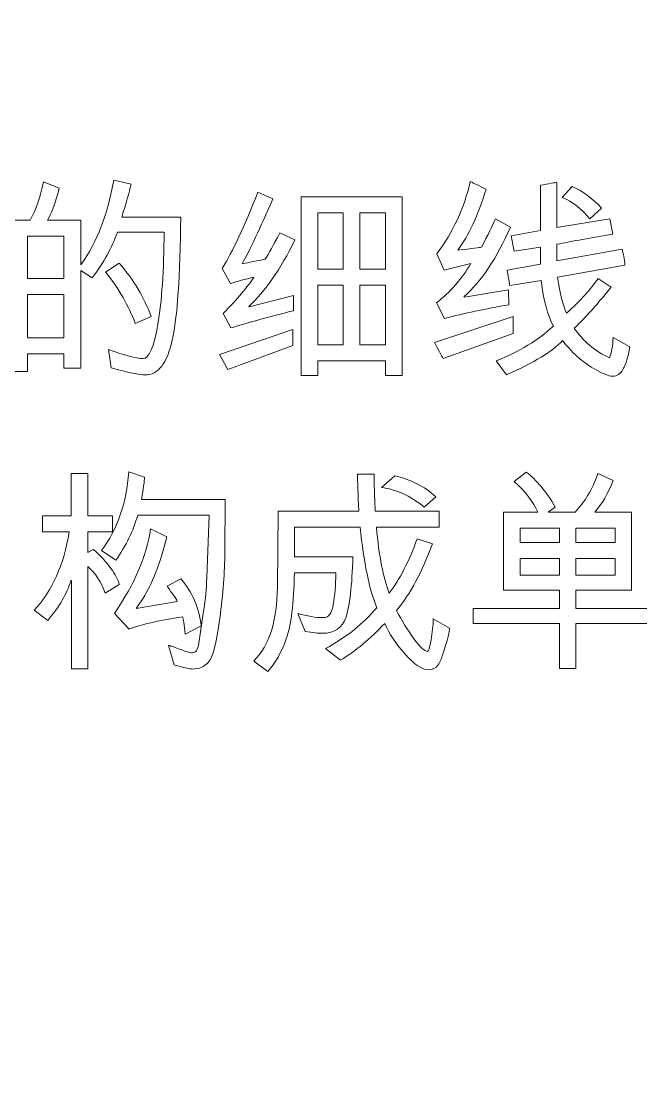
# Model space of a CAD drawing. Header units: millimetres. Extents: x -536 to 886, y 98 to 503.
# Drawn here: x 227.02 to 242.76, y 369.67 to 396.89 of the extents above; entities that cross this region are included whole.
import ezdxf

# ---------------------------------------------------------------- set-up
doc = ezdxf.new("R2010")
doc.units = ezdxf.units.MM
doc.header["$MEASUREMENT"] = 0
doc.layers.add('layer 1', color=7, linetype='Continuous')

msp = doc.modelspace()

# ---------------------------------------------------------------- linework, layer by layer
at = {"layer": 'layer 1', "lineweight": 9}
msp.add_open_spline([(-26.36, 241.324), (-26.36, 241.324), (313.64, 241.324), (313.64, 241.324), (313.64, 241.324), (318.948, 241.327), (324.037, 243.439), (327.788, 247.195), (327.788, 247.195), (331.538, 250.95), (333.644, 256.016), (333.64, 261.324), (333.64, 261.324), (333.64, 261.324), (333.64, 431.324), (333.64, 431.324), (333.64, 431.324), (333.637, 436.632), (331.525, 441.721), (327.77, 445.471), (327.77, 445.471), (324.014, 449.222), (318.948, 451.327), (313.64, 451.324), (313.64, 451.324), (313.64, 451.324), (-26.36, 451.324), (-26.36, 451.324), (-26.36, 451.324), (-31.667, 451.321), (-36.756, 449.209), (-40.507, 445.453), (-40.507, 445.453), (-44.258, 441.698), (-46.363, 436.632), (-46.36, 431.324), (-46.36, 431.324), (-46.36, 431.324), (-46.36, 261.324), (-46.36, 261.324), (-46.36, 261.324), (-46.356, 256.016), (-44.245, 250.927), (-40.489, 247.177), (-40.489, 247.177), (-36.734, 243.426), (-31.667, 241.321), (-26.36, 241.324)], degree=3, knots=[0, 0, 0, 0, 0.083333, 0.083333, 0.083333, 0.083333, 0.166667, 0.166667, 0.166667, 0.166667, 0.25, 0.25, 0.25, 0.25, 0.333333, 0.333333, 0.333333, 0.333333, 0.416667, 0.416667, 0.416667, 0.416667, 0.5, 0.5, 0.5, 0.5, 0.583333, 0.583333, 0.583333, 0.583333, 0.666667, 0.666667, 0.666667, 0.666667, 0.75, 0.75, 0.75, 0.75, 0.833333, 0.833333, 0.833333, 0.833333, 0.916667, 0.916667, 0.916667, 0.916667, 1, 1, 1, 1], dxfattribs=at)
at = {"layer": 'layer 1', "color": 22, "lineweight": 9}
for points, knots in [([(231.066, 391.912), (231.051, 390.414), (230.98, 389.37), (230.85, 388.78), (230.85, 388.78), (230.72, 388.19), (230.493, 387.894), (230.165, 387.894), (230.165, 387.894), (230.017, 387.894), (229.729, 387.956), (229.3, 388.079), (229.3, 388.079), (229.3, 388.079), (229.227, 388.545), (229.227, 388.545), (229.227, 388.545), (229.644, 388.39), (229.935, 388.312), (230.1, 388.312), (230.1, 388.312), (230.259, 388.312), (230.388, 388.604), (230.487, 389.187), (230.487, 389.187), (230.585, 389.77), (230.638, 390.551), (230.645, 391.53), (230.645, 391.53), (230.645, 391.53), (229.46, 391.53), (229.46, 391.53), (229.46, 391.53), (229.318, 391.139), (229.105, 390.75), (228.816, 390.363), (228.816, 390.363), (228.816, 390.363), (228.527, 390.55), (228.527, 390.55), (228.527, 390.55), (228.527, 390.55), (228.527, 388.068), (228.527, 388.068), (228.527, 388.068), (228.527, 388.068), (228.09, 388.068), (228.09, 388.068), (228.09, 388.068), (228.09, 388.068), (228.09, 388.429), (228.09, 388.429), (228.09, 388.429), (228.09, 388.429), (227.167, 388.429), (227.167, 388.429), (227.167, 388.429), (227.167, 388.429), (227.167, 387.979), (227.167, 387.979), (227.167, 387.979), (227.167, 387.979), (226.728, 387.979), (226.728, 387.979), (226.728, 387.979), (226.728, 387.979), (226.728, 391.828), (226.728, 391.828), (226.728, 391.828), (226.728, 391.828), (227.238, 391.828), (227.238, 391.828), (227.238, 391.828), (227.388, 392.094), (227.501, 392.42), (227.577, 392.807), (227.577, 392.807), (227.577, 392.807), (227.979, 392.644), (227.979, 392.644), (227.979, 392.644), (227.872, 392.25), (227.771, 391.978), (227.678, 391.828), (227.678, 391.828), (227.678, 391.828), (228.527, 391.828), (228.527, 391.828), (228.527, 391.828), (228.527, 391.828), (228.527, 390.696), (228.527, 390.696), (228.527, 390.696), (228.939, 391.279), (229.218, 391.996), (229.362, 392.85), (229.362, 392.85), (229.362, 392.85), (229.804, 392.75), (229.804, 392.75), (229.804, 392.75), (229.755, 392.531), (229.676, 392.252), (229.566, 391.912), (229.566, 391.912), (229.566, 391.912), (231.066, 391.912), (231.066, 391.912)], [0, 0, 0, 0, 0.037037, 0.037037, 0.037037, 0.037037, 0.074074, 0.074074, 0.074074, 0.074074, 0.111111, 0.111111, 0.111111, 0.111111, 0.148148, 0.148148, 0.148148, 0.148148, 0.185185, 0.185185, 0.185185, 0.185185, 0.222222, 0.222222, 0.222222, 0.222222, 0.259259, 0.259259, 0.259259, 0.259259, 0.296296, 0.296296, 0.296296, 0.296296, 0.333333, 0.333333, 0.333333, 0.333333, 0.37037, 0.37037, 0.37037, 0.37037, 0.407407, 0.407407, 0.407407, 0.407407, 0.444444, 0.444444, 0.444444, 0.444444, 0.481481, 0.481481, 0.481481, 0.481481, 0.518519, 0.518519, 0.518519, 0.518519, 0.555556, 0.555556, 0.555556, 0.555556, 0.592593, 0.592593, 0.592593, 0.592593, 0.62963, 0.62963, 0.62963, 0.62963, 0.666667, 0.666667, 0.666667, 0.666667, 0.703704, 0.703704, 0.703704, 0.703704, 0.740741, 0.740741, 0.740741, 0.740741, 0.777778, 0.777778, 0.777778, 0.777778, 0.814815, 0.814815, 0.814815, 0.814815, 0.851852, 0.851852, 0.851852, 0.851852, 0.888889, 0.888889, 0.888889, 0.888889, 0.925926, 0.925926, 0.925926, 0.925926, 0.962963, 0.962963, 0.962963, 0.962963, 1, 1, 1, 1]), ([(239.451, 391.651), (239.104, 390.867), (238.709, 390.278), (238.268, 389.885), (238.268, 389.885), (238.268, 389.885), (238.279, 389.872), (238.279, 389.872), (238.279, 389.872), (238.279, 389.872), (239.399, 390.057), (239.399, 390.057), (239.399, 390.057), (239.399, 390.057), (239.41, 389.68), (239.41, 389.68), (239.41, 389.68), (238.815, 389.578), (238.27, 389.463), (237.777, 389.334), (237.777, 389.334), (237.777, 389.334), (237.573, 389.733), (237.573, 389.733), (237.573, 389.733), (237.917, 390.001), (238.207, 390.333), (238.444, 390.729), (238.444, 390.729), (238.444, 390.729), (237.766, 390.561), (237.766, 390.561), (237.766, 390.561), (237.766, 390.561), (237.579, 390.979), (237.579, 390.979), (237.579, 390.979), (237.992, 391.529), (238.274, 392.14), (238.428, 392.812), (238.428, 392.812), (238.473, 392.795), (238.539, 392.763), (238.625, 392.718), (238.625, 392.718), (238.71, 392.672), (238.78, 392.641), (238.832, 392.622), (238.832, 392.622), (238.63, 391.956), (238.389, 391.439), (238.11, 391.073), (238.11, 391.073), (238.48, 391.108), (238.68, 391.132), (238.71, 391.144), (238.71, 391.144), (238.88, 391.457), (238.998, 391.696), (239.066, 391.863), (239.066, 391.863), (239.066, 391.863), (239.451, 391.651), (239.451, 391.651)], [0, 0, 0, 0, 0.0625, 0.0625, 0.0625, 0.0625, 0.125, 0.125, 0.125, 0.125, 0.1875, 0.1875, 0.1875, 0.1875, 0.25, 0.25, 0.25, 0.25, 0.3125, 0.3125, 0.3125, 0.3125, 0.375, 0.375, 0.375, 0.375, 0.4375, 0.4375, 0.4375, 0.4375, 0.5, 0.5, 0.5, 0.5, 0.5625, 0.5625, 0.5625, 0.5625, 0.625, 0.625, 0.625, 0.625, 0.6875, 0.6875, 0.6875, 0.6875, 0.75, 0.75, 0.75, 0.75, 0.8125, 0.8125, 0.8125, 0.8125, 0.875, 0.875, 0.875, 0.875, 0.9375, 0.9375, 0.9375, 0.9375, 1, 1, 1, 1]), ([(242.483, 388.613), (242.442, 388.36), (242.387, 388.171), (242.319, 388.047), (242.319, 388.047), (242.252, 387.924), (242.161, 387.862), (242.049, 387.862), (242.049, 387.862), (241.946, 387.862), (241.765, 387.94), (241.504, 388.095), (241.504, 388.095), (241.244, 388.251), (241.001, 388.477), (240.777, 388.773), (240.777, 388.773), (240.524, 388.496), (240.048, 388.206), (239.35, 387.9), (239.35, 387.9), (239.35, 387.9), (239.09, 388.257), (239.09, 388.257), (239.09, 388.257), (239.674, 388.485), (240.158, 388.78), (240.543, 389.14), (240.543, 389.14), (240.393, 389.407), (240.291, 389.793), (240.234, 390.295), (240.234, 390.295), (240.234, 390.295), (239.434, 390.168), (239.434, 390.168), (239.434, 390.168), (239.434, 390.168), (239.367, 390.561), (239.367, 390.561), (239.367, 390.561), (239.367, 390.561), (240.21, 390.713), (240.21, 390.713), (240.21, 390.713), (240.21, 390.713), (240.21, 391.144), (240.21, 391.144), (240.21, 391.144), (240.21, 391.144), (239.54, 391.041), (239.54, 391.041), (239.54, 391.041), (239.54, 391.041), (239.467, 391.434), (239.467, 391.434), (239.467, 391.434), (239.467, 391.434), (240.21, 391.572), (240.21, 391.572), (240.21, 391.572), (240.21, 391.572), (240.21, 392.718), (240.21, 392.718), (240.21, 392.718), (240.432, 392.763), (240.574, 392.787), (240.633, 392.791), (240.633, 392.791), (240.633, 392.791), (240.633, 391.646), (240.633, 391.646), (240.633, 391.646), (240.633, 391.646), (241.973, 391.869), (241.973, 391.869), (241.973, 391.869), (241.973, 391.869), (242.049, 391.478), (242.049, 391.478), (242.049, 391.478), (241.502, 391.385), (241.03, 391.299), (240.633, 391.218), (240.633, 391.218), (240.633, 391.218), (240.633, 390.795), (240.633, 390.795), (240.633, 390.795), (240.633, 390.795), (242.288, 391.095), (242.288, 391.095), (242.288, 391.095), (242.319, 390.985), (242.344, 390.85), (242.361, 390.691), (242.361, 390.691), (242.361, 390.691), (240.65, 390.379), (240.65, 390.379), (240.65, 390.379), (240.709, 389.961), (240.785, 389.657), (240.878, 389.468), (240.878, 389.468), (241.216, 389.771), (241.484, 390.067), (241.683, 390.352), (241.683, 390.352), (241.683, 390.352), (242.011, 390.124), (242.011, 390.124), (242.011, 390.124), (241.594, 389.621), (241.28, 389.275), (241.073, 389.085), (241.073, 389.085), (241.293, 388.756), (241.592, 388.504), (241.968, 388.329), (241.968, 388.329), (242.02, 388.458), (242.051, 388.632), (242.06, 388.846), (242.06, 388.846), (242.06, 388.846), (242.483, 388.613), (242.483, 388.613)], [0, 0, 0, 0, 0.03125, 0.03125, 0.03125, 0.03125, 0.0625, 0.0625, 0.0625, 0.0625, 0.09375, 0.09375, 0.09375, 0.09375, 0.125, 0.125, 0.125, 0.125, 0.15625, 0.15625, 0.15625, 0.15625, 0.1875, 0.1875, 0.1875, 0.1875, 0.21875, 0.21875, 0.21875, 0.21875, 0.25, 0.25, 0.25, 0.25, 0.28125, 0.28125, 0.28125, 0.28125, 0.3125, 0.3125, 0.3125, 0.3125, 0.34375, 0.34375, 0.34375, 0.34375, 0.375, 0.375, 0.375, 0.375, 0.40625, 0.40625, 0.40625, 0.40625, 0.4375, 0.4375, 0.4375, 0.4375, 0.46875, 0.46875, 0.46875, 0.46875, 0.5, 0.5, 0.5, 0.5, 0.53125, 0.53125, 0.53125, 0.53125, 0.5625, 0.5625, 0.5625, 0.5625, 0.59375, 0.59375, 0.59375, 0.59375, 0.625, 0.625, 0.625, 0.625, 0.65625, 0.65625, 0.65625, 0.65625, 0.6875, 0.6875, 0.6875, 0.6875, 0.71875, 0.71875, 0.71875, 0.71875, 0.75, 0.75, 0.75, 0.75, 0.78125, 0.78125, 0.78125, 0.78125, 0.8125, 0.8125, 0.8125, 0.8125, 0.84375, 0.84375, 0.84375, 0.84375, 0.875, 0.875, 0.875, 0.875, 0.90625, 0.90625, 0.90625, 0.90625, 0.9375, 0.9375, 0.9375, 0.9375, 0.96875, 0.96875, 0.96875, 0.96875, 1, 1, 1, 1]), ([(233.971, 391.329), (233.604, 390.583), (233.213, 390.02), (232.799, 389.639), (232.799, 389.639), (232.799, 389.639), (232.81, 389.628), (232.81, 389.628), (232.81, 389.628), (232.81, 389.628), (233.933, 389.918), (233.933, 389.918), (233.933, 389.918), (233.933, 389.918), (233.933, 389.53), (233.933, 389.53), (233.933, 389.53), (233.391, 389.396), (232.861, 389.25), (232.343, 389.091), (232.343, 389.091), (232.343, 389.091), (232.145, 389.462), (232.145, 389.462), (232.145, 389.462), (232.507, 389.826), (232.769, 390.133), (232.932, 390.384), (232.932, 390.384), (232.699, 390.331), (232.499, 390.274), (232.332, 390.217), (232.332, 390.217), (232.332, 390.217), (232.121, 390.602), (232.121, 390.602), (232.121, 390.602), (232.387, 391.031), (232.689, 391.679), (233.027, 392.546), (233.027, 392.546), (233.027, 392.546), (233.406, 392.373), (233.406, 392.373), (233.406, 392.373), (233.083, 391.619), (232.823, 391.07), (232.629, 390.723), (232.629, 390.723), (232.707, 390.734), (232.902, 390.773), (233.211, 390.84), (233.211, 390.84), (233.302, 390.974), (233.426, 391.196), (233.583, 391.507), (233.583, 391.507), (233.583, 391.507), (233.971, 391.329), (233.971, 391.329)], [0, 0, 0, 0, 0.066667, 0.066667, 0.066667, 0.066667, 0.133333, 0.133333, 0.133333, 0.133333, 0.2, 0.2, 0.2, 0.2, 0.266667, 0.266667, 0.266667, 0.266667, 0.333333, 0.333333, 0.333333, 0.333333, 0.4, 0.4, 0.4, 0.4, 0.466667, 0.466667, 0.466667, 0.466667, 0.533333, 0.533333, 0.533333, 0.533333, 0.6, 0.6, 0.6, 0.6, 0.666667, 0.666667, 0.666667, 0.666667, 0.733333, 0.733333, 0.733333, 0.733333, 0.8, 0.8, 0.8, 0.8, 0.866667, 0.866667, 0.866667, 0.866667, 0.933333, 0.933333, 0.933333, 0.933333, 1, 1, 1, 1]), ([(241.762, 392.14), (241.762, 392.14), (241.471, 391.863), (241.471, 391.863), (241.471, 391.863), (241.268, 392.112), (241.032, 392.295), (240.767, 392.411), (240.767, 392.411), (240.767, 392.411), (241.016, 392.691), (241.016, 392.691), (241.016, 392.691), (241.292, 392.562), (241.542, 392.379), (241.762, 392.14)], [0, 0, 0, 0, 0.25, 0.25, 0.25, 0.25, 0.5, 0.5, 0.5, 0.5, 0.75, 0.75, 0.75, 0.75, 1, 1, 1, 1]), ([(236.694, 387.878), (236.694, 387.878), (236.271, 387.878), (236.271, 387.878), (236.271, 387.878), (236.271, 387.878), (236.271, 388.257), (236.271, 388.257), (236.271, 388.257), (236.271, 388.257), (234.549, 388.257), (234.549, 388.257), (234.549, 388.257), (234.549, 388.257), (234.549, 387.878), (234.549, 387.878), (234.549, 387.878), (234.549, 387.878), (234.129, 387.878), (234.129, 387.878), (234.129, 387.878), (234.129, 387.878), (234.129, 392.424), (234.129, 392.424), (234.129, 392.424), (234.129, 392.424), (236.694, 392.424), (236.694, 392.424), (236.694, 392.424), (236.694, 392.424), (236.694, 387.878), (236.694, 387.878)], [0, 0, 0, 0, 0.125, 0.125, 0.125, 0.125, 0.25, 0.25, 0.25, 0.25, 0.375, 0.375, 0.375, 0.375, 0.5, 0.5, 0.5, 0.5, 0.625, 0.625, 0.625, 0.625, 0.75, 0.75, 0.75, 0.75, 0.875, 0.875, 0.875, 0.875, 1, 1, 1, 1]), ([(235.2, 390.585), (235.2, 390.585), (235.2, 392.018), (235.2, 392.018), (235.2, 392.018), (235.2, 392.018), (234.549, 392.018), (234.549, 392.018), (234.549, 392.018), (234.549, 392.018), (234.549, 390.585), (234.549, 390.585), (234.549, 390.585), (234.549, 390.585), (235.2, 390.585), (235.2, 390.585)], [0, 0, 0, 0, 0.25, 0.25, 0.25, 0.25, 0.5, 0.5, 0.5, 0.5, 0.75, 0.75, 0.75, 0.75, 1, 1, 1, 1]), ([(236.271, 390.585), (236.271, 390.585), (236.271, 392.018), (236.271, 392.018), (236.271, 392.018), (236.271, 392.018), (235.623, 392.018), (235.623, 392.018), (235.623, 392.018), (235.623, 392.018), (235.623, 390.585), (235.623, 390.585), (235.623, 390.585), (235.623, 390.585), (236.271, 390.585), (236.271, 390.585)], [0, 0, 0, 0, 0.25, 0.25, 0.25, 0.25, 0.5, 0.5, 0.5, 0.5, 0.75, 0.75, 0.75, 0.75, 1, 1, 1, 1]), ([(228.09, 390.352), (228.09, 390.352), (228.09, 391.423), (228.09, 391.423), (228.09, 391.423), (228.09, 391.423), (227.167, 391.423), (227.167, 391.423), (227.167, 391.423), (227.167, 391.423), (227.167, 390.352), (227.167, 390.352), (227.167, 390.352), (227.167, 390.352), (228.09, 390.352), (228.09, 390.352)], [0, 0, 0, 0, 0.25, 0.25, 0.25, 0.25, 0.5, 0.5, 0.5, 0.5, 0.75, 0.75, 0.75, 0.75, 1, 1, 1, 1]), ([(230.312, 389.383), (230.312, 389.383), (229.91, 389.207), (229.91, 389.207), (229.91, 389.207), (229.749, 389.646), (229.498, 390.082), (229.156, 390.512), (229.156, 390.512), (229.156, 390.512), (229.501, 390.74), (229.501, 390.74), (229.501, 390.74), (229.873, 390.311), (230.143, 389.859), (230.312, 389.383)], [0, 0, 0, 0, 0.25, 0.25, 0.25, 0.25, 0.5, 0.5, 0.5, 0.5, 0.75, 0.75, 0.75, 0.75, 1, 1, 1, 1]), ([(235.2, 388.662), (235.2, 388.662), (235.2, 390.179), (235.2, 390.179), (235.2, 390.179), (235.2, 390.179), (234.549, 390.179), (234.549, 390.179), (234.549, 390.179), (234.549, 390.179), (234.549, 388.662), (234.549, 388.662), (234.549, 388.662), (234.549, 388.662), (235.2, 388.662), (235.2, 388.662)], [0, 0, 0, 0, 0.25, 0.25, 0.25, 0.25, 0.5, 0.5, 0.5, 0.5, 0.75, 0.75, 0.75, 0.75, 1, 1, 1, 1]), ([(236.271, 388.662), (236.271, 388.662), (236.271, 390.179), (236.271, 390.179), (236.271, 390.179), (236.271, 390.179), (235.623, 390.179), (235.623, 390.179), (235.623, 390.179), (235.623, 390.179), (235.623, 388.662), (235.623, 388.662), (235.623, 388.662), (235.623, 388.662), (236.271, 388.662), (236.271, 388.662)], [0, 0, 0, 0, 0.25, 0.25, 0.25, 0.25, 0.5, 0.5, 0.5, 0.5, 0.75, 0.75, 0.75, 0.75, 1, 1, 1, 1]), ([(228.09, 388.835), (228.09, 388.835), (228.09, 389.945), (228.09, 389.945), (228.09, 389.945), (228.09, 389.945), (227.167, 389.945), (227.167, 389.945), (227.167, 389.945), (227.167, 389.945), (227.167, 388.835), (227.167, 388.835), (227.167, 388.835), (227.167, 388.835), (228.09, 388.835), (228.09, 388.835)], [0, 0, 0, 0, 0.25, 0.25, 0.25, 0.25, 0.5, 0.5, 0.5, 0.5, 0.75, 0.75, 0.75, 0.75, 1, 1, 1, 1]), ([(239.516, 388.952), (239.516, 388.952), (237.739, 388.312), (237.739, 388.312), (237.739, 388.312), (237.721, 388.348), (237.686, 388.409), (237.636, 388.496), (237.636, 388.496), (237.585, 388.583), (237.547, 388.657), (237.522, 388.719), (237.522, 388.719), (237.522, 388.719), (239.516, 389.383), (239.516, 389.383), (239.516, 389.383), (239.516, 389.383), (239.516, 388.952), (239.516, 388.952)], [0, 0, 0, 0, 0.2, 0.2, 0.2, 0.2, 0.4, 0.4, 0.4, 0.4, 0.6, 0.6, 0.6, 0.6, 0.8, 0.8, 0.8, 0.8, 1, 1, 1, 1]), ([(233.917, 388.64), (233.917, 388.64), (232.262, 388.03), (232.262, 388.03), (232.262, 388.03), (232.262, 388.03), (232.055, 388.412), (232.055, 388.412), (232.055, 388.412), (232.055, 388.412), (233.917, 389.05), (233.917, 389.05), (233.917, 389.05), (233.917, 389.05), (233.917, 388.64), (233.917, 388.64)], [0, 0, 0, 0, 0.25, 0.25, 0.25, 0.25, 0.5, 0.5, 0.5, 0.5, 0.75, 0.75, 0.75, 0.75, 1, 1, 1, 1]), ([(229.504, 382.564), (229.504, 382.564), (229.148, 382.347), (229.148, 382.347), (229.148, 382.347), (229.036, 382.645), (228.887, 382.869), (228.703, 383.019), (228.703, 383.019), (228.703, 383.019), (228.703, 380.424), (228.703, 380.424), (228.703, 380.424), (228.703, 380.424), (228.285, 380.424), (228.285, 380.424), (228.285, 380.424), (228.285, 380.424), (228.285, 382.664), (228.285, 382.664), (228.285, 382.664), (228.285, 382.664), (228.274, 382.664), (228.274, 382.664), (228.274, 382.664), (228.177, 382.335), (227.981, 381.998), (227.686, 381.653), (227.686, 381.653), (227.686, 381.653), (227.342, 381.913), (227.342, 381.913), (227.342, 381.913), (227.799, 382.405), (228.095, 383.068), (228.231, 383.901), (228.231, 383.901), (228.231, 383.901), (227.553, 383.901), (227.553, 383.901), (227.553, 383.901), (227.553, 383.901), (227.553, 384.308), (227.553, 384.308), (227.553, 384.308), (227.553, 384.308), (228.28, 384.308), (228.28, 384.308), (228.28, 384.308), (228.28, 384.308), (228.28, 385.385), (228.28, 385.385), (228.28, 385.385), (228.28, 385.385), (228.703, 385.385), (228.703, 385.385), (228.703, 385.385), (228.703, 385.385), (228.703, 384.308), (228.703, 384.308), (228.703, 384.308), (228.703, 384.308), (229.335, 384.308), (229.335, 384.308), (229.335, 384.308), (229.335, 384.308), (229.335, 383.906), (229.335, 383.906), (229.335, 383.906), (229.335, 383.906), (228.703, 383.906), (228.703, 383.906), (228.703, 383.906), (228.703, 383.906), (228.703, 383.375), (228.703, 383.375), (228.703, 383.375), (228.703, 383.375), (228.847, 383.457), (228.847, 383.457), (228.847, 383.457), (229.223, 383.109), (229.442, 382.812), (229.504, 382.564)], [0, 0, 0, 0, 0.047619, 0.047619, 0.047619, 0.047619, 0.095238, 0.095238, 0.095238, 0.095238, 0.142857, 0.142857, 0.142857, 0.142857, 0.190476, 0.190476, 0.190476, 0.190476, 0.238095, 0.238095, 0.238095, 0.238095, 0.285714, 0.285714, 0.285714, 0.285714, 0.333333, 0.333333, 0.333333, 0.333333, 0.380952, 0.380952, 0.380952, 0.380952, 0.428571, 0.428571, 0.428571, 0.428571, 0.47619, 0.47619, 0.47619, 0.47619, 0.52381, 0.52381, 0.52381, 0.52381, 0.571429, 0.571429, 0.571429, 0.571429, 0.619048, 0.619048, 0.619048, 0.619048, 0.666667, 0.666667, 0.666667, 0.666667, 0.714286, 0.714286, 0.714286, 0.714286, 0.761905, 0.761905, 0.761905, 0.761905, 0.809524, 0.809524, 0.809524, 0.809524, 0.857143, 0.857143, 0.857143, 0.857143, 0.904762, 0.904762, 0.904762, 0.904762, 0.952381, 0.952381, 0.952381, 0.952381, 1, 1, 1, 1]), ([(232.197, 384.729), (232.197, 384.729), (232.186, 383.38), (232.186, 383.38), (232.186, 383.38), (232.186, 382.891), (232.144, 382.33), (232.061, 381.701), (232.061, 381.701), (231.978, 381.072), (231.881, 380.7), (231.769, 380.586), (231.769, 380.586), (231.658, 380.472), (231.529, 380.416), (231.381, 380.416), (231.381, 380.416), (231.292, 380.416), (231.131, 380.452), (230.897, 380.524), (230.897, 380.524), (230.897, 380.524), (230.759, 381.017), (230.759, 381.017), (230.759, 381.017), (230.826, 381), (230.927, 380.964), (231.062, 380.91), (231.062, 380.91), (231.196, 380.857), (231.299, 380.83), (231.369, 380.83), (231.369, 380.83), (231.449, 380.83), (231.501, 380.91), (231.524, 381.069), (231.524, 381.069), (231.524, 381.069), (231.657, 381.94), (231.657, 381.94), (231.657, 381.94), (231.694, 382.18), (231.718, 382.449), (231.731, 382.745), (231.731, 382.745), (231.731, 382.745), (231.787, 384.33), (231.787, 384.33), (231.787, 384.33), (231.787, 384.33), (229.975, 384.33), (229.975, 384.33), (229.975, 384.33), (229.861, 383.929), (229.676, 383.547), (229.419, 383.185), (229.419, 383.185), (229.419, 383.185), (229.053, 383.43), (229.053, 383.43), (229.053, 383.43), (229.456, 383.972), (229.688, 384.638), (229.747, 385.429), (229.747, 385.429), (229.747, 385.429), (230.146, 385.295), (230.146, 385.295), (230.146, 385.295), (230.143, 385.194), (230.116, 385.005), (230.065, 384.729), (230.065, 384.729), (230.065, 384.729), (232.197, 384.729), (232.197, 384.729)], [0, 0, 0, 0, 0.052632, 0.052632, 0.052632, 0.052632, 0.105263, 0.105263, 0.105263, 0.105263, 0.157895, 0.157895, 0.157895, 0.157895, 0.210526, 0.210526, 0.210526, 0.210526, 0.263158, 0.263158, 0.263158, 0.263158, 0.315789, 0.315789, 0.315789, 0.315789, 0.368421, 0.368421, 0.368421, 0.368421, 0.421053, 0.421053, 0.421053, 0.421053, 0.473684, 0.473684, 0.473684, 0.473684, 0.526316, 0.526316, 0.526316, 0.526316, 0.578947, 0.578947, 0.578947, 0.578947, 0.631579, 0.631579, 0.631579, 0.631579, 0.684211, 0.684211, 0.684211, 0.684211, 0.736842, 0.736842, 0.736842, 0.736842, 0.789474, 0.789474, 0.789474, 0.789474, 0.842105, 0.842105, 0.842105, 0.842105, 0.894737, 0.894737, 0.894737, 0.894737, 0.947368, 0.947368, 0.947368, 0.947368, 1, 1, 1, 1]), ([(237.896, 381.452), (237.9, 381.37), (237.866, 381.213), (237.794, 380.979), (237.794, 380.979), (237.723, 380.744), (237.659, 380.589), (237.604, 380.512), (237.604, 380.512), (237.547, 380.435), (237.466, 380.396), (237.359, 380.396), (237.359, 380.396), (237.204, 380.396), (237.007, 380.529), (236.772, 380.793), (236.772, 380.793), (236.536, 381.056), (236.363, 381.317), (236.253, 381.574), (236.253, 381.574), (235.883, 381.183), (235.509, 380.872), (235.13, 380.641), (235.13, 380.641), (235.13, 380.641), (234.747, 380.936), (234.747, 380.936), (234.747, 380.936), (235.279, 381.224), (235.714, 381.57), (236.052, 381.975), (236.052, 381.975), (235.86, 382.442), (235.719, 383.125), (235.631, 384.023), (235.631, 384.023), (235.631, 384.023), (233.963, 384.023), (233.963, 384.023), (233.963, 384.023), (233.963, 384.023), (233.963, 383.269), (233.963, 383.269), (233.963, 383.269), (233.963, 383.269), (235.446, 383.269), (235.446, 383.269), (235.446, 383.269), (235.421, 382.53), (235.362, 382.02), (235.269, 381.742), (235.269, 381.742), (235.176, 381.464), (234.979, 381.324), (234.676, 381.324), (234.676, 381.324), (234.568, 381.324), (234.418, 381.339), (234.226, 381.368), (234.226, 381.368), (234.226, 381.368), (234.042, 381.829), (234.042, 381.829), (234.042, 381.829), (234.275, 381.758), (234.494, 381.723), (234.698, 381.723), (234.698, 381.723), (234.827, 381.723), (234.909, 381.834), (234.946, 382.058), (234.946, 382.058), (234.983, 382.281), (235.006, 382.549), (235.013, 382.862), (235.013, 382.862), (235.013, 382.862), (233.957, 382.862), (233.957, 382.862), (233.957, 382.862), (233.941, 382.083), (233.872, 381.523), (233.75, 381.183), (233.75, 381.183), (233.628, 380.844), (233.471, 380.567), (233.28, 380.353), (233.28, 380.353), (233.28, 380.353), (232.924, 380.618), (232.924, 380.618), (232.924, 380.618), (233.319, 381.02), (233.518, 381.646), (233.526, 382.496), (233.526, 382.496), (233.526, 382.496), (233.543, 384.43), (233.543, 384.43), (233.543, 384.43), (233.543, 384.43), (235.591, 384.43), (235.591, 384.43), (235.591, 384.43), (235.572, 384.869), (235.563, 385.182), (235.563, 385.368), (235.563, 385.368), (235.563, 385.368), (235.982, 385.368), (235.982, 385.368), (235.982, 385.368), (235.986, 384.964), (235.997, 384.651), (236.014, 384.43), (236.014, 384.43), (236.014, 384.43), (237.636, 384.43), (237.636, 384.43), (237.636, 384.43), (237.636, 384.43), (237.636, 384.023), (237.636, 384.023), (237.636, 384.023), (237.636, 384.023), (236.041, 384.023), (236.041, 384.023), (236.041, 384.023), (236.107, 383.287), (236.217, 382.729), (236.369, 382.347), (236.369, 382.347), (236.628, 382.68), (236.865, 383.141), (237.08, 383.731), (237.08, 383.731), (237.08, 383.731), (237.465, 383.603), (237.465, 383.603), (237.465, 383.603), (237.212, 382.903), (236.908, 382.336), (236.554, 381.902), (236.554, 381.902), (236.691, 381.638), (236.838, 381.399), (236.994, 381.184), (236.994, 381.184), (237.151, 380.97), (237.267, 380.863), (237.343, 380.863), (237.343, 380.863), (237.367, 380.863), (237.395, 380.96), (237.43, 381.154), (237.43, 381.154), (237.464, 381.347), (237.483, 381.526), (237.487, 381.691), (237.487, 381.691), (237.487, 381.691), (237.896, 381.452), (237.896, 381.452)], [0, 0, 0, 0, 0.02439, 0.02439, 0.02439, 0.02439, 0.04878, 0.04878, 0.04878, 0.04878, 0.073171, 0.073171, 0.073171, 0.073171, 0.097561, 0.097561, 0.097561, 0.097561, 0.121951, 0.121951, 0.121951, 0.121951, 0.146341, 0.146341, 0.146341, 0.146341, 0.170732, 0.170732, 0.170732, 0.170732, 0.195122, 0.195122, 0.195122, 0.195122, 0.219512, 0.219512, 0.219512, 0.219512, 0.243902, 0.243902, 0.243902, 0.243902, 0.268293, 0.268293, 0.268293, 0.268293, 0.292683, 0.292683, 0.292683, 0.292683, 0.317073, 0.317073, 0.317073, 0.317073, 0.341463, 0.341463, 0.341463, 0.341463, 0.365854, 0.365854, 0.365854, 0.365854, 0.390244, 0.390244, 0.390244, 0.390244, 0.414634, 0.414634, 0.414634, 0.414634, 0.439024, 0.439024, 0.439024, 0.439024, 0.463415, 0.463415, 0.463415, 0.463415, 0.487805, 0.487805, 0.487805, 0.487805, 0.512195, 0.512195, 0.512195, 0.512195, 0.536585, 0.536585, 0.536585, 0.536585, 0.560976, 0.560976, 0.560976, 0.560976, 0.585366, 0.585366, 0.585366, 0.585366, 0.609756, 0.609756, 0.609756, 0.609756, 0.634146, 0.634146, 0.634146, 0.634146, 0.658537, 0.658537, 0.658537, 0.658537, 0.682927, 0.682927, 0.682927, 0.682927, 0.707317, 0.707317, 0.707317, 0.707317, 0.731707, 0.731707, 0.731707, 0.731707, 0.756098, 0.756098, 0.756098, 0.756098, 0.780488, 0.780488, 0.780488, 0.780488, 0.804878, 0.804878, 0.804878, 0.804878, 0.829268, 0.829268, 0.829268, 0.829268, 0.853659, 0.853659, 0.853659, 0.853659, 0.878049, 0.878049, 0.878049, 0.878049, 0.902439, 0.902439, 0.902439, 0.902439, 0.926829, 0.926829, 0.926829, 0.926829, 0.95122, 0.95122, 0.95122, 0.95122, 0.97561, 0.97561, 0.97561, 0.97561, 1, 1, 1, 1]), ([(237.552, 384.796), (237.552, 384.796), (237.254, 384.536), (237.254, 384.536), (237.254, 384.536), (236.895, 384.825), (236.535, 384.99), (236.174, 385.03), (236.174, 385.03), (236.174, 385.03), (236.507, 385.33), (236.507, 385.33), (236.507, 385.33), (236.91, 385.241), (237.258, 385.062), (237.552, 384.796)], [0, 0, 0, 0, 0.25, 0.25, 0.25, 0.25, 0.5, 0.5, 0.5, 0.5, 0.75, 0.75, 0.75, 0.75, 1, 1, 1, 1]), ([(243.346, 381.574), (243.346, 381.574), (241.114, 381.574), (241.114, 381.574), (241.114, 381.574), (241.114, 381.574), (241.114, 380.429), (241.114, 380.429), (241.114, 380.429), (241.114, 380.429), (240.693, 380.429), (240.693, 380.429), (240.693, 380.429), (240.693, 380.429), (240.693, 381.574), (240.693, 381.574), (240.693, 381.574), (240.693, 381.574), (238.504, 381.574), (238.504, 381.574), (238.504, 381.574), (238.504, 381.574), (238.504, 381.956), (238.504, 381.956), (238.504, 381.956), (238.504, 381.956), (240.693, 381.956), (240.693, 381.956), (240.693, 381.956), (240.693, 381.956), (240.693, 382.418), (240.693, 382.418), (240.693, 382.418), (240.693, 382.418), (239.274, 382.418), (239.274, 382.418), (239.274, 382.418), (239.274, 382.418), (239.274, 384.408), (239.274, 384.408), (239.274, 384.408), (239.274, 384.408), (240.143, 384.408), (240.143, 384.408), (240.143, 384.408), (240.031, 384.668), (239.832, 384.926), (239.548, 385.184), (239.548, 385.184), (239.548, 385.184), (239.852, 385.423), (239.852, 385.423), (239.852, 385.423), (240.111, 385.231), (240.356, 384.936), (240.587, 384.536), (240.587, 384.536), (240.587, 384.536), (240.414, 384.414), (240.414, 384.414), (240.414, 384.414), (240.414, 384.414), (240.414, 384.408), (240.414, 384.408), (240.414, 384.408), (240.414, 384.408), (241.092, 384.408), (241.092, 384.408), (241.092, 384.408), (241.336, 384.658), (241.531, 384.985), (241.675, 385.391), (241.675, 385.391), (241.675, 385.391), (242.063, 385.207), (242.063, 385.207), (242.063, 385.207), (241.931, 384.875), (241.775, 384.609), (241.596, 384.408), (241.596, 384.408), (241.596, 384.408), (242.53, 384.408), (242.53, 384.408), (242.53, 384.408), (242.53, 384.408), (242.53, 382.418), (242.53, 382.418), (242.53, 382.418), (242.53, 382.418), (241.114, 382.418), (241.114, 382.418), (241.114, 382.418), (241.114, 382.418), (241.114, 381.956), (241.114, 381.956), (241.114, 381.956), (241.114, 381.956), (243.346, 381.956), (243.346, 381.956), (243.346, 381.956), (243.346, 381.956), (243.346, 381.574), (243.346, 381.574)], [0, 0, 0, 0, 0.038462, 0.038462, 0.038462, 0.038462, 0.076923, 0.076923, 0.076923, 0.076923, 0.115385, 0.115385, 0.115385, 0.115385, 0.153846, 0.153846, 0.153846, 0.153846, 0.192308, 0.192308, 0.192308, 0.192308, 0.230769, 0.230769, 0.230769, 0.230769, 0.269231, 0.269231, 0.269231, 0.269231, 0.307692, 0.307692, 0.307692, 0.307692, 0.346154, 0.346154, 0.346154, 0.346154, 0.384615, 0.384615, 0.384615, 0.384615, 0.423077, 0.423077, 0.423077, 0.423077, 0.461538, 0.461538, 0.461538, 0.461538, 0.5, 0.5, 0.5, 0.5, 0.538462, 0.538462, 0.538462, 0.538462, 0.576923, 0.576923, 0.576923, 0.576923, 0.615385, 0.615385, 0.615385, 0.615385, 0.653846, 0.653846, 0.653846, 0.653846, 0.692308, 0.692308, 0.692308, 0.692308, 0.730769, 0.730769, 0.730769, 0.730769, 0.769231, 0.769231, 0.769231, 0.769231, 0.807692, 0.807692, 0.807692, 0.807692, 0.846154, 0.846154, 0.846154, 0.846154, 0.884615, 0.884615, 0.884615, 0.884615, 0.923077, 0.923077, 0.923077, 0.923077, 0.961538, 0.961538, 0.961538, 0.961538, 1, 1, 1, 1]), ([(231.587, 381.514), (231.587, 381.514), (231.18, 381.303), (231.18, 381.303), (231.18, 381.303), (231.156, 381.546), (231.132, 381.693), (231.109, 381.742), (231.109, 381.742), (230.542, 381.659), (230.089, 381.555), (229.753, 381.43), (229.753, 381.43), (229.753, 381.43), (229.381, 381.829), (229.381, 381.829), (229.381, 381.829), (229.896, 382.581), (230.202, 383.298), (230.298, 383.98), (230.298, 383.98), (230.298, 383.98), (230.713, 383.78), (230.713, 383.78), (230.713, 383.78), (230.536, 383.081), (230.334, 382.561), (230.108, 382.219), (230.108, 382.219), (230.108, 382.219), (229.937, 381.956), (229.937, 381.956), (229.937, 381.956), (229.937, 381.956), (230.976, 382.135), (230.976, 382.135), (230.976, 382.135), (230.966, 382.168), (230.928, 382.23), (230.864, 382.319), (230.864, 382.319), (230.799, 382.41), (230.753, 382.478), (230.724, 382.523), (230.724, 382.523), (230.724, 382.523), (231.069, 382.713), (231.069, 382.713), (231.069, 382.713), (231.365, 382.375), (231.538, 381.975), (231.587, 381.514)], [0, 0, 0, 0, 0.076923, 0.076923, 0.076923, 0.076923, 0.153846, 0.153846, 0.153846, 0.153846, 0.230769, 0.230769, 0.230769, 0.230769, 0.307692, 0.307692, 0.307692, 0.307692, 0.384615, 0.384615, 0.384615, 0.384615, 0.461538, 0.461538, 0.461538, 0.461538, 0.538462, 0.538462, 0.538462, 0.538462, 0.615385, 0.615385, 0.615385, 0.615385, 0.692308, 0.692308, 0.692308, 0.692308, 0.769231, 0.769231, 0.769231, 0.769231, 0.846154, 0.846154, 0.846154, 0.846154, 0.923077, 0.923077, 0.923077, 0.923077, 1, 1, 1, 1]), ([(240.693, 383.63), (240.693, 383.63), (240.693, 384.002), (240.693, 384.002), (240.693, 384.002), (240.693, 384.002), (239.697, 384.002), (239.697, 384.002), (239.697, 384.002), (239.697, 384.002), (239.697, 383.63), (239.697, 383.63), (239.697, 383.63), (239.697, 383.63), (240.693, 383.63), (240.693, 383.63)], [0, 0, 0, 0, 0.25, 0.25, 0.25, 0.25, 0.5, 0.5, 0.5, 0.5, 0.75, 0.75, 0.75, 0.75, 1, 1, 1, 1]), ([(242.109, 383.63), (242.109, 383.63), (242.109, 384.002), (242.109, 384.002), (242.109, 384.002), (242.109, 384.002), (241.114, 384.002), (241.114, 384.002), (241.114, 384.002), (241.114, 384.002), (241.114, 383.63), (241.114, 383.63), (241.114, 383.63), (241.114, 383.63), (242.109, 383.63), (242.109, 383.63)], [0, 0, 0, 0, 0.25, 0.25, 0.25, 0.25, 0.5, 0.5, 0.5, 0.5, 0.75, 0.75, 0.75, 0.75, 1, 1, 1, 1]), ([(240.693, 382.803), (240.693, 382.803), (240.693, 383.223), (240.693, 383.223), (240.693, 383.223), (240.693, 383.223), (239.697, 383.223), (239.697, 383.223), (239.697, 383.223), (239.697, 383.223), (239.697, 382.803), (239.697, 382.803), (239.697, 382.803), (239.697, 382.803), (240.693, 382.803), (240.693, 382.803)], [0, 0, 0, 0, 0.25, 0.25, 0.25, 0.25, 0.5, 0.5, 0.5, 0.5, 0.75, 0.75, 0.75, 0.75, 1, 1, 1, 1]), ([(242.109, 382.803), (242.109, 382.803), (242.109, 383.223), (242.109, 383.223), (242.109, 383.223), (242.109, 383.223), (241.114, 383.223), (241.114, 383.223), (241.114, 383.223), (241.114, 383.223), (241.114, 382.803), (241.114, 382.803), (241.114, 382.803), (241.114, 382.803), (242.109, 382.803), (242.109, 382.803)], [0, 0, 0, 0, 0.25, 0.25, 0.25, 0.25, 0.5, 0.5, 0.5, 0.5, 0.75, 0.75, 0.75, 0.75, 1, 1, 1, 1])]:
    msp.add_open_spline(points, degree=3, knots=knots, dxfattribs=at)

doc.saveas('drawing.dxf')
